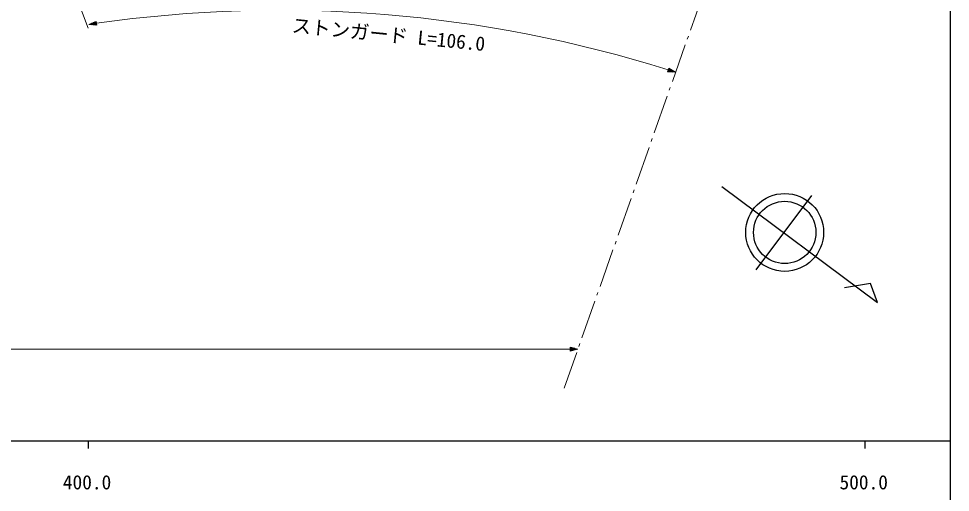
# Model space of a CAD drawing. Units: millimetres, scale not verified. Extents: x 40000 to 680000, y 20000 to 380000.
# Drawn here: x 459033 to 579000, y 198357 to 259391 of the extents above; entities that cross this region are included whole.
import ezdxf
from ezdxf.enums import TextEntityAlignment as Align

# ---------------------------------------------------------------- set-up
doc = ezdxf.new("R2010")
doc.units = ezdxf.units.MM
doc.header["$LTSCALE"] = 1000
for name, color, linetype, lineweight in [('M-BGD', 7, 'Continuous', 25), ('M-BGD-HTXT', 7, 'Continuous', 13), ('M-STR-HTXT', 7, 'Continuous', 13), ('M-TTL-BAND', 7, 'Continuous', 25)]:
    doc.layers.add(name, color=color, linetype=linetype, lineweight=lineweight)
doc.styles.add('ＭＳ ゴシック', font='')
doc.styles.get('ＭＳ ゴシック').set_extended_font_data('MS Gothic')

msp = doc.modelspace()

# ---------------------------------------------------------------- linework, layer by layer
at = {"layer": 'M-BGD'}
for p, q in [((549567, 237751), (569613, 222812)), ((561116, 236602), (553947, 227043)), ((568703, 225247), (565389, 224729)), ((569613, 222812), (568703, 225247))]:
    msp.add_line(p, q, dxfattribs=at)
for radius in [5016, 4013]:
    msp.add_circle((557669, 231847), radius, dxfattribs=at)
at = {"layer": 'M-BGD-HTXT'}
for p, q in [((545531, 257889), (547193, 262605)), ((545132, 256757), (545265, 257135)), ((543204, 251287), (544866, 256003)), ((542805, 250156), (542938, 250533)), ((540877, 244685), (542539, 249401)), ((540478, 243554), (540611, 243931)), ((538550, 238084), (540212, 242799)), ((538151, 236952), (538284, 237329)), ((536223, 231482), (537885, 236197)), ((535824, 230350), (535957, 230727)), ((533896, 224880), (535558, 229595)), ((533497, 223748), (533630, 224125)), ((531569, 218278), (533231, 222993)), ((531170, 217146), (531303, 217523)), ((529272, 211763), (530904, 216392))]:
    msp.add_line(p, q, dxfattribs=at)
at = {"layer": 'M-STR-HTXT'}
for p, q in [((465748, 264116), (468006, 258146)), ((468055, 258643), (469007, 259038)), ((468055, 258643), (469044, 258791)), ((468055, 258643), (469081, 258544)), ((469036, 258840), (468245, 258722)), ((469051, 258742), (468260, 258623)), ((468435, 258801), (469029, 258890)), ((468465, 258603), (469058, 258692)), ((469021, 258939), (468626, 258880)), ((469066, 258643), (468670, 258583)), ((468816, 258959), (469014, 258989)), ((468875, 258564), (469073, 258593)), ((469081, 258544), (469007, 259038)), ((542749, 253025), (542596, 252549)), ((543624, 252481), (542596, 252549)), ((542802, 252536), (542611, 252597)), ((542627, 252645), (543007, 252522)), ((543213, 252508), (542642, 252692)), ((542657, 252740), (543419, 252495)), ((543624, 252481), (542672, 252787)), ((542688, 252835), (543449, 252590)), ((543274, 252699), (542703, 252883)), ((542718, 252930), (543099, 252808)), ((542924, 252917), (542734, 252978)), ((543624, 252481), (542749, 253025)), ((323984, 216816), (530053, 216816)), ((531053, 216816), (530053, 217066)), ((530053, 217066), (530053, 216566)), ((530253, 217016), (530053, 217016)), ((530053, 216966), (530453, 216966)), ((530653, 216916), (530053, 216916)), ((530053, 216866), (530853, 216866)), ((531053, 216816), (530053, 216566)), ((531053, 216816), (530053, 216816)), ((530053, 216766), (530853, 216766)), ((530653, 216716), (530053, 216716)), ((530053, 216666), (530453, 216666)), ((530253, 216616), (530053, 216616))]:
    msp.add_line(p, q, dxfattribs=at)
msp.add_arc((492667, 94015), 166458, 72.51815, 98.15874, dxfattribs=at)
at = {"layer": 'M-TTL-BAND'}
for p, q in [((579000, 20000), (579000, 370000)), ((40000, 205000), (579000, 205000)), ((468000, 205000), (468000, 204000)), ((568000, 205000), (568000, 204000))]:
    msp.add_line(p, q, dxfattribs=at)

# ---------------------------------------------------------------- texts
at = {"layer": 'M-STR-HTXT', "style": 'ＭＳ ゴシック'}
msp.add_text('ストンガード L=106.0', height=1833, rotation=354.403, dxfattribs=at).set_placement((506522, 255879), align=Align.BOTTOM_CENTER)
at = {"layer": 'M-TTL-BAND', "style": 'ＭＳ ゴシック'}
for s, p in [('400.0', (467844, 198195)), ('500.0', (567844, 198195))]:
    msp.add_text(s, height=1833, dxfattribs=at).set_placement(p, align=Align.BOTTOM_CENTER)

doc.saveas('drawing.dxf')
